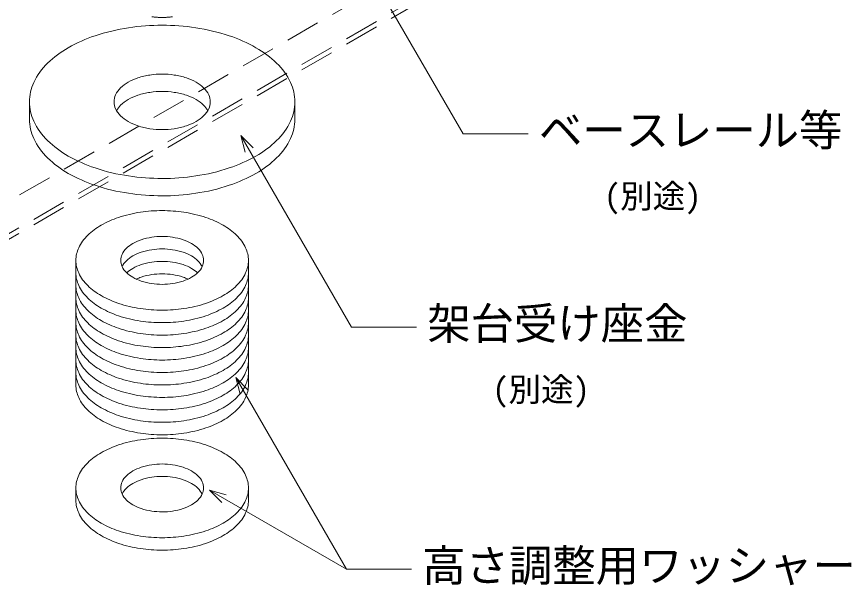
# Model space of a CAD drawing. Units: millimetres, scale not verified. Extents: x -400 to 400, y -275 to 275.
# Drawn here: x 254 to 331.1, y 111.9 to 164.4 of the extents above; entities that cross this region are included whole.
import ezdxf
from ezdxf.enums import TextEntityAlignment as Align

# ---------------------------------------------------------------- set-up
doc = ezdxf.new("R2010")
doc.units = ezdxf.units.MM
doc.header["$LTSCALE"] = 0.5
doc.linetypes.add('USER2', pattern=[9.525, 6.35, -3.175])
for name, color, linetype, lineweight in [('0-3_MOJI', 7, 'Continuous', 18), ('0-A_tekkotu', 6, 'USER2', 18), ('0-B_pv', 4, 'Continuous', 18)]:
    doc.layers.add(name, color=color, linetype=linetype, lineweight=lineweight)
doc.styles.add('ＭＳ ゴシック', font='')
doc.styles.get('ＭＳ ゴシック').set_extended_font_data('MS Gothic')

msp = doc.modelspace()

# ---------------------------------------------------------------- linework, layer by layer
at = {"layer": '0-3_MOJI'}
for p, q in [((285.013, 171.2862), (295.2292, 153.5913)), ((274.7096, 153.44), (284.9257, 135.7451)), ((274.7096, 153.44), (275.1237, 151.8945)), ((274.7096, 153.44), (275.8409, 152.3086)), ((301.2292, 153.5913), (295.2292, 153.5913)), ((290.9257, 135.7451), (284.9257, 135.7451)), ((274.2456, 131.1016), (284.4618, 113.4067)), ((274.2456, 131.1016), (274.6597, 129.5561)), ((274.2456, 131.1016), (275.377, 129.9702)), ((271.8207, 120.705), (284.4618, 113.4067)), ((271.8207, 120.705), (272.9521, 119.5737)), ((271.8207, 120.705), (273.3662, 120.2909)), ((290.4618, 113.4067), (284.4618, 113.4067))]:
    msp.add_line(p, q, dxfattribs=at)
at = {"layer": '0-A_tekkotu'}
for p, q in [((233.68, 136.0474), (320.2826, 186.0474)), ((234.9791, 133.7974), (321.5816, 183.7974)), ((234.9791, 133.2974), (321.5816, 183.2974))]:
    msp.add_line(p, q, dxfattribs=at)
for centre, radius, start, end in [((267.4452, 170.762), 6.4243, 261.42951, 270.08802), ((267.4497, 170.9664), 6.6288, 270.04574, 278.43673)]:
    msp.add_arc(centre, radius, start, end, dxfattribs=at)
at = {"layer": '0-B_pv'}
for p, q in [((255.2076, 156.5474), (255.2076, 154.9474)), ((279.7025, 154.9474), (279.7025, 156.5474)), ((259.4942, 141.9158), (259.4942, 130.4158)), ((275.4159, 141.9158), (275.4159, 130.4158)), ((259.4942, 120.9158), (259.4942, 119.7658)), ((275.4159, 120.9158), (275.4159, 119.7658))]:
    msp.add_line(p, q, dxfattribs=at)
for centre, radius, start, end in [((267.0197, 145.4249), 18.1599, 98.4225, 108.47645), ((267.4234, 143.0606), 20.5578, 89.91198, 98.57049), ((267.4381, 142.4064), 21.212, 81.56327, 89.95426), ((267.9055, 145.4882), 18.095, 71.50548, 81.59557), ((265.6682, 149.4532), 13.9109, 108.45497, 119.61063), ((269.2539, 149.4803), 13.8814, 60.37751, 71.5569), ((263.3641, 153.4459), 9.3012, 119.4236, 134.13461), ((271.4773, 153.354), 9.415, 45.95476, 60.48703), ((261.0592, 155.7749), 6.0247, 133.82578, 154.85996), ((273.8328, 155.762), 6.0466, 25.17845, 46.13581), ((266.8073, 153.9758), 5.0427, 108.45497, 119.61063), ((267.2972, 152.5155), 6.583, 98.4225, 108.47645), ((267.4436, 151.6584), 7.4522, 89.91198, 98.57049), ((267.4489, 151.4213), 7.6894, 81.56327, 89.95426), ((267.6183, 152.5384), 6.5594, 71.50548, 81.59557), ((268.1071, 153.9856), 5.032, 60.37751, 71.5569), ((259.5133, 156.5272), 4.3057, 155.18299, 179.73157), ((265.9721, 155.4231), 3.3717, 119.4236, 134.13461), ((268.9131, 155.3898), 3.4129, 45.95476, 60.48703), ((275.382, 156.5239), 4.3205, 0.31103, 24.77441), ((264.5761, 156.5401), 1.5608, 155.18299, 179.73157), ((265.1365, 156.2674), 2.184, 133.82578, 154.85996), ((266.8073, 152.3758), 5.0427, 108.45497, 119.61063), ((267.2972, 150.9155), 6.583, 98.4225, 108.47645), ((267.4436, 150.0584), 7.4522, 89.91198, 98.57049), ((267.4489, 149.8213), 7.6894, 81.56327, 89.95426), ((267.6183, 150.9384), 6.5594, 71.50548, 81.59557), ((268.1071, 152.3856), 5.032, 60.37751, 71.5569), ((269.767, 156.2627), 2.1919, 25.17845, 46.13581), ((270.3286, 156.5389), 1.5662, 0.31103, 24.77441), ((259.528, 156.5708), 4.3205, 180.31103, 204.77441), ((264.5815, 156.5559), 1.5662, 180.31103, 204.77441), ((265.9721, 153.8231), 3.3717, 119.4236, 134.13461), ((268.9131, 153.7898), 3.4129, 45.95476, 60.48703), ((270.3339, 156.5547), 1.5608, 335.18299, 359.73157), ((275.3968, 156.5676), 4.3057, 335.18299, 359.73157), ((265.1431, 156.8321), 2.1919, 205.17845, 226.13581), ((265.1365, 154.6674), 2.184, 133.82578, 150.359), ((269.7735, 156.8274), 2.184, 313.82578, 334.85996), ((269.767, 154.6627), 2.1919, 29.6589, 46.13581), ((259.528, 154.9708), 4.3205, 180.31103, 204.77441), ((265.997, 157.705), 3.4129, 225.95476, 240.48703), ((268.938, 157.6717), 3.3717, 299.4236, 314.13461), ((275.3968, 154.9676), 4.3057, 335.18299, 359.73157), ((261.0772, 157.3328), 6.0466, 205.17845, 226.13581), ((266.8029, 159.1092), 5.032, 240.37751, 251.5569), ((267.2917, 160.5563), 6.5594, 251.50548, 261.59557), ((267.4612, 161.6735), 7.6894, 261.56327, 269.95426), ((267.4665, 161.4363), 7.4522, 269.91198, 278.57049), ((267.6128, 160.5793), 6.583, 278.4225, 288.47645), ((268.1028, 159.119), 5.0427, 288.45497, 299.61063), ((273.8509, 157.3198), 6.0247, 313.82578, 334.85996), ((261.0772, 155.7328), 6.0466, 205.17845, 226.13581), ((263.4328, 159.7407), 9.415, 225.95476, 240.48703), ((271.5459, 159.6489), 9.3012, 299.4236, 314.13461), ((273.8509, 155.7198), 6.0247, 313.82578, 334.85996), ((263.4328, 158.1407), 9.415, 225.95476, 240.48703), ((265.6561, 163.6145), 13.8814, 240.37751, 251.5569), ((269.2419, 163.6415), 13.9109, 288.45497, 299.61063), ((271.5459, 158.0489), 9.3012, 299.4236, 314.13461), ((267.0046, 167.6066), 18.095, 251.50548, 261.59557), ((267.8904, 167.6699), 18.1599, 278.4225, 288.47645), ((265.6561, 162.0145), 13.8814, 240.37751, 251.5569), ((267.472, 170.6883), 21.212, 261.56327, 269.95426), ((267.4866, 170.0341), 20.5578, 269.91198, 278.57049), ((269.2419, 162.0415), 13.9109, 288.45497, 299.61063), ((267.0046, 166.0066), 18.095, 251.50548, 261.59557), ((267.8904, 166.0699), 18.1599, 278.4225, 288.47645), ((267.472, 169.0883), 21.212, 261.56327, 269.95426), ((267.4866, 168.4341), 20.5578, 269.91198, 278.57049), ((267.1721, 134.6862), 11.8039, 98.4225, 108.47645), ((267.4345, 133.1494), 13.3626, 89.91198, 98.57049), ((267.444, 132.7242), 13.7878, 81.56327, 89.95426), ((267.7478, 134.7273), 11.7618, 71.50548, 81.59557), ((266.2936, 137.3046), 9.0421, 108.45497, 119.61063), ((268.6243, 137.3222), 9.0229, 60.37751, 71.5569), ((264.7959, 139.8998), 6.0458, 119.4236, 134.13461), ((270.0695, 139.8401), 6.1198, 45.95476, 60.48703), ((263.2977, 141.4137), 3.9161, 133.82578, 154.85996), ((267.319, 138.44), 5.675, 98.4225, 108.47645), ((267.4452, 137.7012), 6.4243, 89.91198, 98.57049), ((267.4497, 137.4967), 6.6288, 81.56327, 89.95426), ((267.5958, 138.4598), 5.6547, 71.50548, 81.59557), ((271.6006, 141.4053), 3.9303, 25.17845, 46.13581), ((266.1766, 140.9466), 2.9066, 119.4236, 134.13461), ((266.8966, 139.6989), 4.3471, 108.45497, 119.61063), ((268.0172, 139.7073), 4.3379, 60.37751, 71.5569), ((268.712, 140.9179), 2.9422, 45.95476, 60.48703), ((262.2929, 141.9027), 2.7987, 155.18299, 179.73157), ((265.4563, 141.6744), 1.8827, 133.82578, 154.85996), ((266.8966, 138.5489), 4.3471, 108.45497, 119.61063), ((267.319, 137.29), 5.675, 98.4225, 108.47645), ((267.4452, 136.5512), 6.4243, 89.91198, 98.57049), ((267.4497, 136.3467), 6.6288, 81.56327, 89.95426), ((267.5958, 137.3098), 5.6547, 71.50548, 81.59557), ((268.0172, 138.5573), 4.3379, 60.37751, 71.5569), ((269.4481, 141.6704), 1.8896, 25.17845, 46.13581), ((272.6076, 141.9006), 2.8083, 0.31103, 24.77441), ((262.3025, 141.931), 2.8083, 180.31103, 204.77441), ((264.9732, 141.9095), 1.3455, 155.18299, 179.73157), ((264.9778, 141.9231), 1.3501, 180.31103, 204.77441), ((265.4563, 140.5244), 1.8827, 133.82578, 154.30179), ((266.1766, 139.7966), 2.9066, 119.4236, 134.13461), ((267.319, 136.14), 5.675, 98.4225, 108.47645), ((267.4452, 135.4012), 6.4243, 89.91198, 98.57049), ((267.4497, 135.1967), 6.6288, 81.56327, 89.95426), ((267.5958, 136.1598), 5.6547, 71.50548, 81.59557), ((268.712, 139.7679), 2.9422, 45.95476, 60.48703), ((269.4481, 140.5204), 1.8896, 25.73385, 46.13581), ((269.9322, 141.9085), 1.3501, 0.31103, 24.77441), ((269.9368, 141.9221), 1.3455, 335.18299, 359.73157), ((272.6172, 141.9289), 2.7987, 335.18299, 359.73157), ((265.462, 142.1612), 1.8896, 205.17845, 226.13581), ((266.1766, 138.6466), 2.9066, 119.4236, 133.18805), ((266.8966, 137.3989), 4.3471, 108.45497, 119.61063), ((268.0172, 137.4073), 4.3379, 60.37751, 71.5569), ((268.712, 138.6179), 2.9422, 46.88859, 60.48703), ((269.4537, 142.1572), 1.8827, 313.82578, 334.85996), ((262.3025, 140.781), 2.8083, 180.31103, 204.77441), ((263.3095, 142.4263), 3.9303, 205.17845, 226.13581), ((266.1981, 142.9137), 2.9422, 225.95476, 240.48703), ((266.8929, 144.1243), 4.3379, 240.37751, 251.5569), ((266.8966, 136.2489), 4.3471, 108.45497, 114.93607), ((267.319, 134.99), 5.675, 98.4225, 108.47645), ((267.4452, 134.2512), 6.4243, 89.91198, 98.57049), ((267.4497, 134.0467), 6.6288, 81.56327, 89.95426), ((267.5958, 135.0098), 5.6547, 71.50548, 81.59557), ((268.0134, 144.1327), 4.3471, 288.45497, 299.61063), ((268.0172, 136.2573), 4.3379, 65.06227, 71.5569), ((268.7334, 142.885), 2.9066, 299.4236, 314.13461), ((271.6123, 142.4179), 3.9161, 313.82578, 334.85996), ((272.6172, 140.7789), 2.7987, 335.18299, 359.73157), ((262.3025, 139.631), 2.8083, 180.31103, 204.77441), ((263.3095, 141.2763), 3.9303, 205.17845, 226.13581), ((264.8406, 143.9915), 6.1198, 225.95476, 240.48703), ((267.3143, 145.3718), 5.6547, 251.50548, 261.59557), ((267.4603, 146.3348), 6.6288, 261.56327, 269.95426), ((267.4649, 146.1304), 6.4243, 269.91198, 278.57049), ((267.5911, 145.3916), 5.675, 278.4225, 288.47645), ((270.1141, 143.9318), 6.0458, 299.4236, 314.13461), ((271.6123, 141.2679), 3.9161, 313.82578, 334.85996), ((272.6172, 139.6289), 2.7987, 335.18299, 359.73157), ((266.2857, 146.5094), 9.0229, 240.37751, 251.5569), ((268.6165, 146.527), 9.0421, 288.45497, 299.61063), ((262.3025, 138.481), 2.8083, 180.31103, 204.77441), ((263.3095, 140.1263), 3.9303, 205.17845, 226.13581), ((264.8406, 142.8415), 6.1198, 225.95476, 240.48703), ((267.1622, 149.1043), 11.7618, 251.50548, 261.59557), ((267.738, 149.1454), 11.8039, 278.4225, 288.47645), ((270.1141, 142.7818), 6.0458, 299.4236, 314.13461), ((271.6123, 140.1179), 3.9161, 313.82578, 334.85996), ((272.6172, 138.4789), 2.7987, 335.18299, 359.73157), ((262.3025, 137.331), 2.8083, 180.31103, 204.77441), ((263.3095, 138.9763), 3.9303, 205.17845, 226.13581), ((264.8406, 141.6915), 6.1198, 225.95476, 240.48703), ((266.2857, 145.3594), 9.0229, 240.37751, 251.5569), ((267.466, 151.1074), 13.7878, 261.56327, 269.95426), ((267.4756, 150.6822), 13.3626, 269.91198, 278.57049), ((268.6165, 145.377), 9.0421, 288.45497, 299.61063), ((270.1141, 141.6318), 6.0458, 299.4236, 314.13461), ((271.6123, 138.9679), 3.9161, 313.82578, 334.85996), ((272.6172, 137.3289), 2.7987, 335.18299, 359.73157), ((266.2857, 144.2094), 9.0229, 240.37751, 251.5569), ((267.1622, 147.9543), 11.7618, 251.50548, 261.59557), ((267.738, 147.9954), 11.8039, 278.4225, 288.47645), ((268.6165, 144.227), 9.0421, 288.45497, 299.61063), ((262.3025, 136.181), 2.8083, 180.31103, 204.77441), ((263.3095, 137.8263), 3.9303, 205.17845, 226.13581), ((264.8406, 140.5415), 6.1198, 225.95476, 240.48703), ((267.1622, 146.8043), 11.7618, 251.50548, 261.59557), ((267.466, 149.9574), 13.7878, 261.56327, 269.95426), ((267.4756, 149.5322), 13.3626, 269.91198, 278.57049), ((267.738, 146.8454), 11.8039, 278.4225, 288.47645), ((270.1141, 140.4818), 6.0458, 299.4236, 314.13461), ((271.6123, 137.8179), 3.9161, 313.82578, 334.85996), ((272.6172, 136.1789), 2.7987, 335.18299, 359.73157), ((262.3025, 135.031), 2.8083, 180.31103, 204.77441), ((263.3095, 136.6763), 3.9303, 205.17845, 226.13581), ((264.8406, 139.3915), 6.1198, 225.95476, 240.48703), ((266.2857, 143.0594), 9.0229, 240.37751, 251.5569), ((267.466, 148.8074), 13.7878, 261.56327, 269.95426), ((267.4756, 148.3822), 13.3626, 269.91198, 278.57049), ((268.6165, 143.077), 9.0421, 288.45497, 299.61063), ((270.1141, 139.3318), 6.0458, 299.4236, 314.13461), ((271.6123, 136.6679), 3.9161, 313.82578, 334.85996), ((272.6172, 135.0289), 2.7987, 335.18299, 359.73157), ((266.2857, 141.9094), 9.0229, 240.37751, 251.5569), ((267.1622, 145.6543), 11.7618, 251.50548, 261.59557), ((267.738, 145.6954), 11.8039, 278.4225, 288.47645), ((268.6165, 141.927), 9.0421, 288.45497, 299.61063), ((262.3025, 133.881), 2.8083, 180.31103, 204.77441), ((263.3095, 135.5263), 3.9303, 205.17845, 226.13581), ((264.8406, 138.2415), 6.1198, 225.95476, 240.48703), ((267.1622, 144.5043), 11.7618, 251.50548, 261.59557), ((267.466, 147.6574), 13.7878, 261.56327, 269.95426), ((267.4756, 147.2322), 13.3626, 269.91198, 278.57049), ((267.738, 144.5454), 11.8039, 278.4225, 288.47645), ((270.1141, 138.1818), 6.0458, 299.4236, 314.13461), ((271.6123, 135.5179), 3.9161, 313.82578, 334.85996), ((272.6172, 133.8789), 2.7987, 335.18299, 359.73157), ((262.3025, 132.731), 2.8083, 180.31103, 204.77441), ((263.3095, 134.3763), 3.9303, 205.17845, 226.13581), ((264.8406, 137.0915), 6.1198, 225.95476, 240.48703), ((266.2857, 140.7594), 9.0229, 240.37751, 251.5569), ((267.466, 146.5074), 13.7878, 261.56327, 269.95426), ((267.4756, 146.0822), 13.3626, 269.91198, 278.57049), ((268.6165, 140.777), 9.0421, 288.45497, 299.61063), ((270.1141, 137.0318), 6.0458, 299.4236, 314.13461), ((271.6123, 134.3679), 3.9161, 313.82578, 334.85996), ((272.6172, 132.7289), 2.7987, 335.18299, 359.73157), ((266.2857, 139.6094), 9.0229, 240.37751, 251.5569), ((267.1622, 143.3543), 11.7618, 251.50548, 261.59557), ((267.466, 145.3574), 13.7878, 261.56327, 269.95426), ((267.4756, 144.9322), 13.3626, 269.91198, 278.57049), ((267.738, 143.3954), 11.8039, 278.4225, 288.47645), ((268.6165, 139.627), 9.0421, 288.45497, 299.61063), ((262.3025, 131.581), 2.8083, 180.31103, 204.77441), ((263.3095, 133.2263), 3.9303, 205.17845, 226.13581), ((264.8406, 135.9415), 6.1198, 225.95476, 240.48703), ((267.1622, 142.2043), 11.7618, 251.50548, 261.59557), ((267.738, 142.2454), 11.8039, 278.4225, 288.47645), ((270.1141, 135.8818), 6.0458, 299.4236, 314.13461), ((271.6123, 133.2179), 3.9161, 313.82578, 334.85996), ((272.6172, 131.5789), 2.7987, 335.18299, 359.73157), ((262.3025, 130.431), 2.8083, 180.31103, 204.77441), ((263.3095, 132.0763), 3.9303, 205.17845, 226.13581), ((264.8406, 134.7915), 6.1198, 225.95476, 240.48703), ((266.2857, 138.4594), 9.0229, 240.37751, 251.5569), ((267.466, 144.2074), 13.7878, 261.56327, 269.95426), ((267.4756, 143.7822), 13.3626, 269.91198, 278.57049), ((268.6165, 138.477), 9.0421, 288.45497, 299.61063), ((270.1141, 134.7318), 6.0458, 299.4236, 314.13461), ((271.6123, 132.0679), 3.9161, 313.82578, 334.85996), ((272.6172, 130.4289), 2.7987, 335.18299, 359.73157), ((266.2857, 137.3094), 9.0229, 240.37751, 251.5569), ((267.1622, 141.0543), 11.7618, 251.50548, 261.59557), ((267.466, 143.0574), 13.7878, 261.56327, 269.95426), ((267.4756, 142.6322), 13.3626, 269.91198, 278.57049), ((267.738, 141.0954), 11.8039, 278.4225, 288.47645), ((268.6165, 137.327), 9.0421, 288.45497, 299.61063), ((263.3095, 130.9263), 3.9303, 205.17845, 226.13581), ((264.8406, 133.6415), 6.1198, 225.95476, 240.48703), ((267.1622, 139.9043), 11.7618, 251.50548, 261.59557), ((267.738, 139.9454), 11.8039, 278.4225, 288.47645), ((270.1141, 133.5818), 6.0458, 299.4236, 314.13461), ((271.6123, 130.9179), 3.9161, 313.82578, 334.85996), ((264.8406, 132.4915), 6.1198, 225.95476, 240.48703), ((266.2857, 136.1594), 9.0229, 240.37751, 251.5569), ((267.466, 141.9074), 13.7878, 261.56327, 269.95426), ((267.4756, 141.4822), 13.3626, 269.91198, 278.57049), ((268.6165, 136.177), 9.0421, 288.45497, 299.61063), ((270.1141, 132.4318), 6.0458, 299.4236, 314.13461), ((266.2857, 135.0094), 9.0229, 240.37751, 251.5569), ((267.1622, 138.7543), 11.7618, 251.50548, 261.59557), ((267.466, 140.7574), 13.7878, 261.56327, 269.95426), ((267.4756, 140.3322), 13.3626, 269.91198, 278.57049), ((267.738, 138.7954), 11.8039, 278.4225, 288.47645), ((268.6165, 135.027), 9.0421, 288.45497, 299.61063), ((267.1622, 137.6043), 11.7618, 251.50548, 261.59557), ((267.738, 137.6454), 11.8039, 278.4225, 288.47645), ((267.466, 139.6074), 13.7878, 261.56327, 269.95426), ((267.4756, 139.1822), 13.3626, 269.91198, 278.57049), ((266.2936, 116.3046), 9.0421, 108.45497, 119.61063), ((267.1721, 113.6862), 11.8039, 98.4225, 108.47645), ((267.4345, 112.1494), 13.3626, 89.91198, 98.57049), ((267.444, 111.7242), 13.7878, 81.56327, 89.95426), ((267.7478, 113.7273), 11.7618, 71.50548, 81.59557), ((268.6243, 116.3222), 9.0229, 60.37751, 71.5569), ((264.7959, 118.8998), 6.0458, 119.4236, 134.13461), ((270.0695, 118.8401), 6.1198, 45.95476, 60.48703), ((263.2977, 120.4137), 3.9161, 133.82578, 154.85996), ((266.1766, 119.9466), 2.9066, 119.4236, 134.13461), ((266.8966, 118.6989), 4.3471, 108.45497, 119.61063), ((267.319, 117.44), 5.675, 98.4225, 108.47645), ((267.4452, 116.7012), 6.4243, 89.91198, 98.57049), ((267.4497, 116.4967), 6.6288, 81.56327, 89.95426), ((267.5958, 117.4598), 5.6547, 71.50548, 81.59557), ((268.0172, 118.7073), 4.3379, 60.37751, 71.5569), ((268.712, 119.9179), 2.9422, 45.95476, 60.48703), ((271.6006, 120.4053), 3.9303, 25.17845, 46.13581), ((262.2929, 120.9027), 2.7987, 155.18299, 179.73157), ((265.4563, 120.6744), 1.8827, 133.82578, 154.85996), ((267.319, 116.29), 5.675, 98.4225, 108.47645), ((267.4452, 115.5512), 6.4243, 89.91198, 98.57049), ((267.4497, 115.3467), 6.6288, 81.56327, 89.95426), ((267.5958, 116.3098), 5.6547, 71.50548, 81.59557), ((269.4481, 120.6704), 1.8896, 25.17845, 46.13581), ((272.6076, 120.9006), 2.8083, 0.31103, 24.77441), ((264.9732, 120.9095), 1.3455, 155.18299, 179.73157), ((266.1766, 118.7966), 2.9066, 119.4236, 134.13461), ((266.8966, 117.5489), 4.3471, 108.45497, 119.61063), ((268.0172, 117.5573), 4.3379, 60.37751, 71.5569), ((268.712, 118.7679), 2.9422, 45.95476, 60.48703), ((269.9322, 120.9085), 1.3501, 0.31103, 24.77441), ((262.3025, 120.931), 2.8083, 180.31103, 204.77441), ((264.9778, 120.9231), 1.3501, 180.31103, 204.77441), ((265.462, 121.1612), 1.8896, 205.17845, 226.13581), ((265.4563, 119.5244), 1.8827, 133.82578, 154.30179), ((269.4537, 121.1572), 1.8827, 313.82578, 334.85996), ((269.4481, 119.5204), 1.8896, 25.73385, 46.13581), ((269.9368, 120.9221), 1.3455, 335.18299, 359.73157), ((272.6172, 120.9289), 2.7987, 335.18299, 359.73157), ((262.3025, 119.781), 2.8083, 180.31103, 204.77441), ((263.3095, 121.4263), 3.9303, 205.17845, 226.13581), ((266.1981, 121.9137), 2.9422, 225.95476, 240.48703), ((268.7334, 121.885), 2.9066, 299.4236, 314.13461), ((271.6123, 121.4179), 3.9161, 313.82578, 334.85996), ((272.6172, 119.7789), 2.7987, 335.18299, 359.73157), ((266.8929, 123.1243), 4.3379, 240.37751, 251.5569), ((267.3143, 124.3718), 5.6547, 251.50548, 261.59557), ((267.4603, 125.3348), 6.6288, 261.56327, 269.95426), ((267.4649, 125.1304), 6.4243, 269.91198, 278.57049), ((267.5911, 124.3916), 5.675, 278.4225, 288.47645), ((268.0134, 123.1327), 4.3471, 288.45497, 299.61063), ((263.3095, 120.2763), 3.9303, 205.17845, 226.13581), ((264.8406, 122.9915), 6.1198, 225.95476, 240.48703), ((270.1141, 122.9318), 6.0458, 299.4236, 314.13461), ((271.6123, 120.2679), 3.9161, 313.82578, 334.85996), ((264.8406, 121.8415), 6.1198, 225.95476, 240.48703), ((266.2857, 125.5094), 9.0229, 240.37751, 251.5569), ((268.6165, 125.527), 9.0421, 288.45497, 299.61063), ((270.1141, 121.7818), 6.0458, 299.4236, 314.13461), ((266.2857, 124.3594), 9.0229, 240.37751, 251.5569), ((267.1622, 128.1043), 11.7618, 251.50548, 261.59557), ((267.466, 130.1074), 13.7878, 261.56327, 269.95426), ((267.4756, 129.6822), 13.3626, 269.91198, 278.57049), ((267.738, 128.1454), 11.8039, 278.4225, 288.47645), ((268.6165, 124.377), 9.0421, 288.45497, 299.61063), ((267.1622, 126.9543), 11.7618, 251.50548, 261.59557), ((267.738, 126.9954), 11.8039, 278.4225, 288.47645), ((267.466, 128.9574), 13.7878, 261.56327, 269.95426), ((267.4756, 128.5322), 13.3626, 269.91198, 278.57049)]:
    msp.add_arc(centre, radius, start, end, dxfattribs=at)

# ---------------------------------------------------------------- texts
at = {"layer": '0-3_MOJI', "style": 'ＭＳ ゴシック'}
for s, height, p in [('ベースレール等', 2.933, (302.2292, 151.5913)), ('(別途)', 2.199, (308.2292, 146.0913)), ('架台受け座金', 2.933, (291.9257, 133.7451)), ('(別途)', 2.199, (297.9257, 128.2451)), ('高さ調整用ワッシャー', 2.933, (291.4618, 111.4067))]:
    msp.add_text(s, height=height, dxfattribs=at).set_placement(p, align=Align.BOTTOM_LEFT)

doc.saveas('drawing.dxf')
